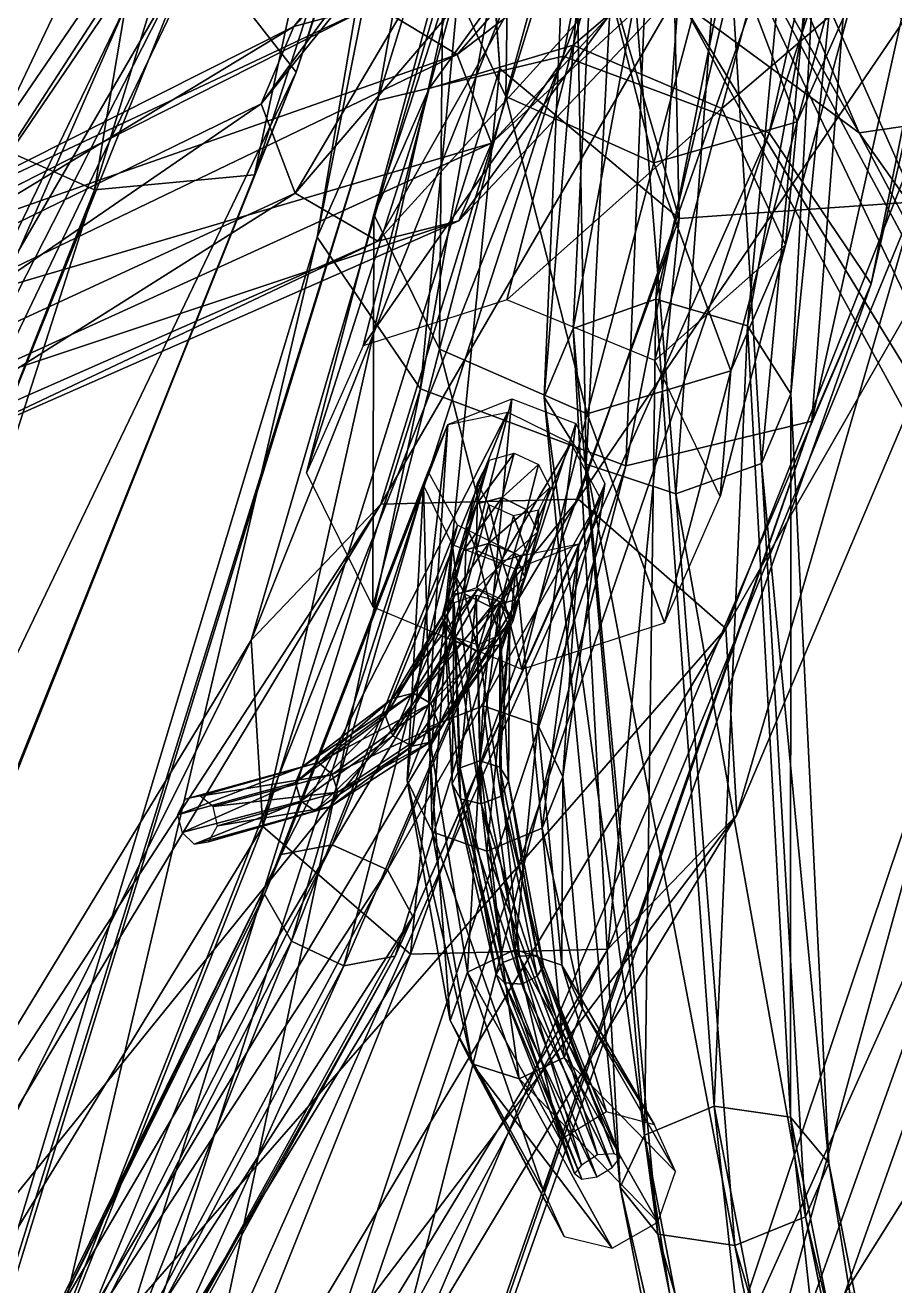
# Model space of a CAD drawing. Extents: x -19.7 to 19.7, y -24.1 to 24.1.
# Drawn here: x -9.044 to -7.558, y -7.606 to -5.452 of the extents above; entities that cross this region are included whole.
import ezdxf

# ---------------------------------------------------------------- set-up
doc = ezdxf.new("R2010")
doc.units = 0

msp = doc.modelspace()

# ---------------------------------------------------------------- linework, layer by layer
at = {"layer": 'aqua100', "color": 3}
for points in [[(-8.59332, -2.39587, 25.79071), (-9.40679, -5.37487, 28.43005), (-9.23553, -5.59521, 28.24176)], [(-8.59332, -2.39587, 25.79071), (-9.23553, -5.59521, 28.24176), (-8.41296, -2.70233, 25.60253)], [(-7.56292, -2.46411, 26.04461), (-8.58117, -5.53216, 28.7788), (-8.75311, -5.31072, 28.96697)], [(-7.68615, -2.75115, 25.78424), (-8.58117, -5.53216, 28.7788), (-7.56292, -2.46411, 26.04461)], [(-8.44561, -2.63635, -30.05358), (-7.01849, -5.60791, -27.56054), (-8.3706, -2.96405, -30.26599)], [(-8.44561, -2.63635, -30.05358), (-7.05987, -5.37591, -27.32769), (-7.01849, -5.60791, -27.56054)], [(-8.41296, -2.70233, 25.60253), (-9.23553, -5.59521, 28.24176), (-8.9259, -5.73321, 28.26708)], [(-8.41296, -2.70233, 25.60253), (-8.9259, -5.73321, 28.26708), (-8.03833, -2.85009, 25.60223)], [(-7.68615, -2.75115, 25.78424), (-8.65216, -5.70733, 28.4898), (-8.58117, -5.53216, 28.7788)], [(-8.03833, -2.85009, 25.60223), (-8.65216, -5.70733, 28.4898), (-7.68615, -2.75115, 25.78424)], [(-7.57299, -2.76141, 28.82977), (-8.12481, -5.50439, 31.9212), (-8.44207, -5.58013, 31.74017)], [(-7.57299, -2.76141, 28.82977), (-8.44207, -5.58013, 31.74017), (-7.95208, -2.85369, 28.64013)], [(-7.17059, -2.9234, 28.80834), (-8.12481, -5.50439, 31.9212), (-7.57299, -2.76141, 28.82977)], [(-8.03833, -2.85009, 25.60223), (-8.9259, -5.73321, 28.26708), (-8.65216, -5.70733, 28.4898)], [(-7.95208, -2.85369, 28.64013), (-8.44207, -5.58013, 31.74017), (-8.5451, -5.81408, 31.46569)], [(-7.95208, -2.85369, 28.64013), (-8.5451, -5.81408, 31.46569), (-8.0913, -3.14868, 28.35266)], [(-7.17059, -2.9234, 28.80834), (-7.77264, -5.63574, 31.91186), (-8.12481, -5.50439, 31.9212)], [(-6.98504, -3.24572, 28.59149), (-7.77264, -5.63574, 31.91186), (-7.17059, -2.9234, 28.80834)], [(-8.3706, -2.96405, -30.26599), (-6.76708, -5.6986, -27.76196), (-8.04138, -3.12359, -30.43194)], [(-8.3706, -2.96405, -30.26599), (-7.01849, -5.60791, -27.56054), (-6.76708, -5.6986, -27.76196)], [(-8.04138, -3.12359, -30.43194), (-6.44934, -5.59283, -27.81237), (-7.65081, -3.01873, -30.45239)], [(-7.65081, -3.01873, -30.45239), (-6.44934, -5.59283, -27.81237), (-6.25341, -5.35357, -27.68316)], [(-8.04138, -3.12359, -30.43194), (-6.76708, -5.6986, -27.76196), (-6.44934, -5.59283, -27.81237)], [(-8.0913, -3.14868, 28.35266), (-8.5451, -5.81408, 31.46569), (-8.36846, -6.07312, 31.26708)], [(-8.0913, -3.14868, 28.35266), (-8.36846, -6.07312, 31.26708), (-7.90625, -3.4729, 28.13873)], [(-6.98504, -3.24572, 28.59149), (-7.59851, -5.89337, 31.71276), (-7.77264, -5.63574, 31.91186)], [(-7.12341, -3.54144, 28.30859), (-7.59851, -5.89337, 31.71276), (-6.98504, -3.24572, 28.59149)], [(-7.90625, -3.4729, 28.13873), (-8.36846, -6.07312, 31.26708), (-8.01794, -6.20465, 31.26062)], [(-8.09063, -3.47613, -23.72027), (-6.86004, -5.63311, -20.4602), (-8.0307, -3.85174, -23.85327)], [(-8.09063, -3.47613, -23.72027), (-6.89141, -5.34155, -20.3001), (-6.86004, -5.63311, -20.4602)], [(-7.90625, -3.4729, 28.13873), (-8.01794, -6.20465, 31.26062), (-7.50701, -3.63861, 28.12103)], [(-7.50701, -3.63861, 28.12103), (-7.70019, -6.12847, 31.4411), (-7.12341, -3.54144, 28.30859)], [(-7.12341, -3.54144, 28.30859), (-7.70019, -6.12847, 31.4411), (-7.59851, -5.89337, 31.71276)], [(-7.50701, -3.63861, 28.12103), (-8.01794, -6.20465, 31.26062), (-7.70019, -6.12847, 31.4411)], [(-8.90362, -3.70086, -20.59429), (-9.80059, -5.29571, -16.9392), (-9.99841, -5.52899, -17.0852)], [(-8.90362, -3.70086, -20.59429), (-9.99841, -5.52899, -17.0852), (-9.14508, -4.0017, -20.71441)], [(-8.0307, -3.85174, -23.85327), (-6.60852, -5.78741, -20.625), (-7.71026, -4.06127, -23.9851)], [(-8.0307, -3.85174, -23.85327), (-6.86004, -5.63311, -20.4602), (-6.60852, -5.78741, -20.625)], [(-8.18713, -3.90325, -20.58593), (-9.20898, -5.49212, -16.87774), (-9.4721, -5.2807, -16.8551)], [(-8.12982, -4.28662, -20.70025), (-9.20898, -5.49212, -16.87774), (-8.18713, -3.90325, -20.58593)], [(-8.60827, -3.90734, -21.50372), (-7.92144, -5.41333, -17.81091), (-7.61877, -5.63586, -17.96002)], [(-8.60827, -3.90734, -21.50372), (-7.61877, -5.63586, -17.96002), (-8.24835, -4.16534, -21.66235)], [(-7.71026, -4.06127, -23.9851), (-6.2882, -5.71258, -20.69525), (-7.31768, -3.98236, -24.03332)], [(-8.34222, -4.04626, -18.35845), (-8.23284, -5.52569, -14.53997), (-8.30401, -4.49951, -18.47814)], [(-8.34222, -4.04626, -18.35845), (-8.26043, -5.13702, -14.43463), (-8.23284, -5.52569, -14.53997)], [(-7.71026, -4.06127, -23.9851), (-6.60852, -5.78741, -20.625), (-6.2882, -5.71258, -20.69525)], [(-8.24835, -4.16534, -21.66235), (-7.22241, -5.57824, -18.00878), (-7.78833, -4.09899, -21.703)], [(-7.78833, -4.09899, -21.703), (-7.22241, -5.57824, -18.00878), (-6.96539, -5.27813, -17.93218)], [(-8.24835, -4.16534, -21.66235), (-7.61877, -5.63586, -17.96002), (-7.22241, -5.57824, -18.00878)], [(-8.12982, -4.28662, -20.70025), (-9.16168, -5.80328, -16.99688), (-9.20898, -5.49212, -16.87774)], [(-8.37335, -4.58734, -20.81848), (-9.16168, -5.80328, -16.99688), (-8.12982, -4.28662, -20.70025)], [(-7.52081, -4.31085, -15.07934), (-6.69854, -6.1051, -11.50091), (-7.83807, -4.6538, -15.12713)], [(-9.08984, -4.38305, -20.82733), (-9.68927, -6.05383, -17.22607), (-8.77178, -4.6267, -20.87249)], [(-8.30401, -4.49951, -18.47814), (-8.23284, -5.52569, -14.53997), (-7.92657, -5.78173, -14.61474)], [(-8.30401, -4.49951, -18.47814), (-7.92657, -5.78173, -14.61474), (-7.94775, -4.79394, -18.55377)], [(-8.37335, -4.58734, -20.81848), (-9.36315, -6.03668, -17.1394), (-9.16168, -5.80328, -16.99688)], [(-8.77178, -4.6267, -20.87249), (-9.36315, -6.03668, -17.1394), (-8.37335, -4.58734, -20.81848)], [(-8.77178, -4.6267, -20.87249), (-9.68927, -6.05383, -17.22607), (-9.36315, -6.03668, -17.1394)], [(-7.83807, -4.6538, -15.12713), (-6.69854, -6.1051, -11.50091), (-6.69641, -6.48077, -11.64849)], [(-7.83807, -4.6538, -15.12713), (-6.69641, -6.48077, -11.64849), (-7.83215, -5.09185, -15.29577)], [(-7.30242, -4.68774, -17.63024), (-6.55438, -6.9989, -14.28631), (-7.69757, -4.74401, -17.5769)], [(-9.00677, -4.69848, -23.19317), (-10.38067, -6.90783, -19.96331), (-9.33807, -4.72796, -23.25689)], [(-9.00677, -4.69848, -23.19317), (-10.05877, -6.90222, -19.86187), (-10.38067, -6.90783, -19.96331)], [(-8.73522, -4.88708, -23.25726), (-10.05877, -6.90222, -19.86187), (-9.00677, -4.69848, -23.19317)], [(-7.86578, -4.71618, 31.60449), (-8.44744, -5.41711, 33.19775), (-8.58532, -5.45416, 33.11877)], [(-7.86578, -4.71618, 31.60449), (-8.58532, -5.45416, 33.11877), (-8.02911, -4.75817, 31.51763)], [(-8.02911, -4.75817, 31.51763), (-8.58532, -5.45416, 33.11877), (-8.6408, -5.5863, 33.04498)], [(-8.02911, -4.75817, 31.51763), (-8.6408, -5.5863, 33.04498), (-8.09539, -4.91186, 31.43463)], [(-7.87933, -4.75433, 31.67608), (-8.10778, -5.9699, 33.10003), (-8.05059, -4.81304, 31.6148)], [(-7.87933, -4.75433, 31.67608), (-7.96649, -5.91986, 33.15594), (-8.10778, -5.9699, 33.10003)], [(-7.70355, -4.81231, 31.65063), (-7.96649, -5.91986, 33.15594), (-7.87933, -4.75433, 31.67608)], [(-7.69757, -4.74401, -17.5769), (-6.78009, -7.24133, -14.36584), (-7.95513, -5.04455, -17.6524)], [(-7.69757, -4.74401, -17.5769), (-6.55438, -6.9989, -14.28631), (-6.78009, -7.24133, -14.36584)], [(-7.94775, -4.79394, -18.55377), (-7.52325, -5.75329, -14.61511), (-7.48022, -4.76098, -18.53747)], [(-7.94775, -4.79394, -18.55377), (-7.92657, -5.78173, -14.61474), (-7.52325, -5.75329, -14.61511)], [(-7.70355, -4.81231, 31.65063), (-8.30621, -5.50189, 33.23834), (-8.44744, -5.41711, 33.19775)], [(-7.59118, -4.81372, -14.36157), (-8.43634, -6.27032, -10.5393), (-7.99578, -4.84246, -14.36016)], [(-7.59118, -4.81372, -14.36157), (-8.09906, -6.26147, -10.49658), (-8.43634, -6.27032, -10.5393)], [(-7.63458, -4.9884, 31.622), (-8.30621, -5.50189, 33.23834), (-7.70355, -4.81231, 31.65063)], [(-8.05059, -4.81304, 31.6148), (-8.15716, -6.08728, 33.00073), (-8.109, -4.95178, 31.50646)], [(-8.05059, -4.81304, 31.6148), (-8.10778, -5.9699, 33.10003), (-8.15716, -6.08728, 33.00073)], [(-7.2879, -5.06921, -14.43664), (-8.09906, -6.26147, -10.49658), (-7.59118, -4.81372, -14.36157)], [(-7.70355, -4.81231, 31.65063), (-7.80981, -5.96533, 33.13629), (-7.96649, -5.91986, 33.15594)], [(-7.62213, -4.95117, 31.55517), (-7.80981, -5.96533, 33.13629), (-7.70355, -4.81231, 31.65063)], [(-7.99578, -4.84246, -14.36016), (-8.43634, -6.27032, -10.5393), (-8.65808, -6.50244, -10.64916)], [(-7.99578, -4.84246, -14.36016), (-8.65808, -6.50244, -10.64916), (-8.26043, -5.13702, -14.43463)], [(-8.73522, -4.88708, -23.25726), (-9.78979, -7.10247, -19.91168), (-10.05877, -6.90222, -19.86187)], [(-8.67602, -5.18261, -23.40472), (-9.78979, -7.10247, -19.91168), (-8.73522, -4.88708, -23.25726)], [(-8.09539, -4.91186, 31.43463), (-8.6408, -5.5863, 33.04498), (-8.58264, -5.73876, 33.01947)], [(-8.09539, -4.91186, 31.43463), (-8.58264, -5.73876, 33.01947), (-8.0274, -5.09014, 31.41107)], [(-8.21313, -4.92004, 31.46289), (-8.3302, -5.34283, 32.19195), (-8.22283, -5.57379, 32.09301)], [(-8.21313, -4.92004, 31.46289), (-8.22283, -5.57379, 32.09301), (-8.10675, -5.15008, 31.36614)], [(-8.109, -4.95178, 31.50646), (-8.15716, -6.08728, 33.00073), (-8.08569, -6.20178, 32.91644)], [(-8.109, -4.95178, 31.50646), (-8.08569, -6.20178, 32.91644), (-8.0274, -5.09014, 31.41107)], [(-7.62213, -4.95117, 31.55517), (-7.73553, -6.08135, 33.05194), (-7.80981, -5.96533, 33.13629)], [(-7.68218, -5.09161, 31.44854), (-7.73553, -6.08135, 33.05194), (-7.62213, -4.95117, 31.55517)], [(-7.63458, -4.9884, 31.622), (-8.24731, -5.65313, 33.21203), (-8.30621, -5.50189, 33.23834)], [(-7.6997, -5.14752, 31.54541), (-8.24731, -5.65313, 33.21203), (-7.63458, -4.9884, 31.622)], [(-7.73773, -5.02777, -15.31134), (-7.30883, -5.48376, -14.37982), (-7.46282, -5.27789, -15.40545)], [(-7.73773, -5.02777, -15.31134), (-7.58502, -5.2326, -14.28613), (-7.30883, -5.48376, -14.37982)], [(-7.99139, -5.05859, 32.4309), (-8.35388, -5.55999, 33.07098), (-8.23651, -5.13061, 32.33038)], [(-7.99139, -5.05859, 32.4309), (-8.10791, -5.48577, 33.16571), (-8.35388, -5.55999, 33.07098)], [(-7.74053, -5.17138, 32.42602), (-8.10791, -5.48577, 33.16571), (-7.99139, -5.05859, 32.4309)], [(-7.95513, -5.04455, -17.6524), (-6.78009, -7.24133, -14.36584), (-6.77337, -7.52124, -14.55041)], [(-7.95513, -5.04455, -17.6524), (-6.77337, -7.52124, -14.55041), (-7.92144, -5.41333, -17.81091)], [(-7.2879, -5.06921, -14.43664), (-7.84661, -6.48242, -10.54937), (-8.09906, -6.26147, -10.49658)], [(-7.25891, -5.45855, -14.54168), (-7.84661, -6.48242, -10.54937), (-7.2879, -5.06921, -14.43664)], [(-8.0274, -5.09014, 31.41107), (-8.58264, -5.73876, 33.01947), (-8.4414, -5.82098, 33.05938)], [(-8.0274, -5.09014, 31.41107), (-8.4414, -5.82098, 33.05938), (-7.86437, -5.18634, 31.45355)], [(-8.0274, -5.09014, 31.41107), (-8.08569, -6.20178, 32.91644), (-7.93218, -6.25274, 32.8991)], [(-8.0274, -5.09014, 31.41107), (-7.93218, -6.25274, 32.8991), (-7.8504, -5.15039, 31.38543)], [(-7.8504, -5.15039, 31.38543), (-7.78576, -6.20037, 32.95397), (-7.68218, -5.09161, 31.44854)], [(-7.83215, -5.09185, -15.29577), (-6.69641, -6.48077, -11.64849), (-6.42205, -6.7171, -11.82482)], [(-7.83215, -5.09185, -15.29577), (-6.42205, -6.7171, -11.82482), (-7.50256, -5.36651, -15.49041)], [(-7.68218, -5.09161, 31.44854), (-7.78576, -6.20037, 32.95397), (-7.73553, -6.08135, 33.05194)], [(-8.26043, -5.13702, -14.43463), (-8.65808, -6.50244, -10.64916), (-8.63806, -6.82073, -10.75811)], [(-8.26043, -5.13702, -14.43463), (-8.63806, -6.82073, -10.75811), (-8.23284, -5.52569, -14.53997)], [(-8.23651, -5.13061, 32.33038), (-8.4483, -5.77539, 32.93341), (-8.3302, -5.34283, 32.19195)], [(-8.23651, -5.13061, 32.33038), (-8.35388, -5.55999, 33.07098), (-8.4483, -5.77539, 32.93341)], [(-7.86437, -5.18634, 31.45355), (-8.30316, -5.78588, 33.13909), (-7.6997, -5.14752, 31.54541)], [(-7.6997, -5.14752, 31.54541), (-8.30316, -5.78588, 33.13909), (-8.24731, -5.65313, 33.21203)], [(-8.10675, -5.15008, 31.36614), (-8.22283, -5.57379, 32.09301), (-7.97009, -5.68688, 32.09619)], [(-8.10675, -5.15008, 31.36614), (-7.97009, -5.68688, 32.09619), (-7.85803, -5.26611, 31.36755)], [(-7.8504, -5.15039, 31.38543), (-7.93218, -6.25274, 32.8991), (-7.78576, -6.20037, 32.95397)], [(-8.75311, -5.31072, 28.96697), (-10.48767, -8.71417, 30.64947), (-9.06475, -5.17791, 28.94714)], [(-8.67602, -5.18261, -23.40472), (-9.73321, -7.38745, -20.08276), (-9.78979, -7.10247, -19.91168)], [(-8.87005, -5.41363, -23.55249), (-9.73321, -7.38745, -20.08276), (-8.67602, -5.18261, -23.40472)], [(-7.86437, -5.18634, 31.45355), (-8.4414, -5.82098, 33.05938), (-8.30316, -5.78588, 33.13909)], [(-7.74053, -5.17138, 32.42602), (-7.85375, -5.59381, 33.1643), (-8.10791, -5.48577, 33.16571)], [(-7.62988, -5.40222, 32.33178), (-7.85375, -5.59381, 33.1643), (-7.74053, -5.17138, 32.42602)], [(-7.85803, -5.26611, 31.36755), (-7.72521, -5.61669, 32.19464), (-7.61047, -5.19604, 31.46301)], [(-7.61047, -5.19604, 31.46301), (-7.72521, -5.61669, 32.19464), (-7.62988, -5.40222, 32.33178)], [(-7.58502, -5.2326, -14.28613), (-7.44311, -5.44586, -13.27258), (-7.16973, -5.69793, -13.36511)], [(-7.58502, -5.2326, -14.28613), (-7.16973, -5.69793, -13.36511), (-7.30883, -5.48376, -14.37982)], [(-7.85803, -5.26611, 31.36755), (-7.97009, -5.68688, 32.09619), (-7.72521, -5.61669, 32.19464)], [(-8.75311, -5.31072, 28.96697), (-10.18457, -8.87158, 30.69543), (-10.48767, -8.71417, 30.64947)], [(-8.58117, -5.53216, 28.7788), (-10.18457, -8.87158, 30.69543), (-8.75311, -5.31072, 28.96697)], [(-8.3302, -5.34283, 32.19195), (-8.4483, -5.77539, 32.93341), (-8.3363, -6.00543, 32.83612)], [(-8.3302, -5.34283, 32.19195), (-8.3363, -6.00543, 32.83612), (-8.22283, -5.57379, 32.09301)], [(-7.62988, -5.40222, 32.33178), (-7.74481, -5.82672, 33.0675), (-7.85375, -5.59381, 33.1643)], [(-7.72521, -5.61669, 32.19464), (-7.74481, -5.82672, 33.0675), (-7.62988, -5.40222, 32.33178)], [(-8.87005, -5.41363, -23.55249), (-9.92102, -7.59161, -20.27624), (-9.73321, -7.38745, -20.08276)], [(-9.20068, -5.44714, -23.61541), (-9.92102, -7.59161, -20.27624), (-8.87005, -5.41363, -23.55249)], [(-8.44744, -5.41711, 33.19775), (-9.42675, -5.87774, 34.60089), (-8.58532, -5.45416, 33.11877)], [(-8.44744, -5.41711, 33.19775), (-9.31878, -5.85711, 34.68359), (-9.42675, -5.87774, 34.60089)], [(-8.30621, -5.50189, 33.23834), (-9.31878, -5.85711, 34.68359), (-8.44744, -5.41711, 33.19775)], [(-7.92144, -5.41333, -17.81091), (-6.53649, -7.67852, -14.73541), (-7.61877, -5.63586, -17.96002)], [(-7.92144, -5.41333, -17.81091), (-6.77337, -7.52124, -14.55041), (-6.53649, -7.67852, -14.73541)], [(-8.58532, -5.45416, 33.11877), (-9.47875, -5.99505, 34.54711), (-8.6408, -5.5863, 33.04498)], [(-8.58532, -5.45416, 33.11877), (-9.42675, -5.87774, 34.60089), (-9.47875, -5.99505, 34.54711)], [(-7.25891, -5.45855, -14.54168), (-7.82812, -6.80096, -10.65948), (-7.84661, -6.48242, -10.54937)], [(-7.52325, -5.75329, -14.61511), (-7.82812, -6.80096, -10.65948), (-7.25891, -5.45855, -14.54168)], [(-8.10791, -5.48577, 33.16571), (-8.22113, -5.92102, 33.90893), (-8.46673, -5.99957, 33.81915)], [(-8.10791, -5.48577, 33.16571), (-8.46673, -5.99957, 33.81915), (-8.35388, -5.55999, 33.07098)], [(-7.85375, -5.59381, 33.1643), (-8.22113, -5.92102, 33.90893), (-8.10791, -5.48577, 33.16571)], [(-8.12481, -5.50439, 31.9212), (-9.45208, -8.86187, 34.16418), (-8.44207, -5.58013, 31.74017)], [(-8.12481, -5.50439, 31.9212), (-9.20745, -8.85229, 34.37329), (-9.45208, -8.86187, 34.16418)], [(-8.30621, -5.50189, 33.23834), (-9.21423, -5.93859, 34.74597), (-9.31878, -5.85711, 34.68359)], [(-8.24731, -5.65313, 33.21203), (-9.21423, -5.93859, 34.74597), (-8.30621, -5.50189, 33.23834)], [(-7.77264, -5.63574, 31.91186), (-9.20745, -8.85229, 34.37329), (-8.12481, -5.50439, 31.9212)], [(-8.58117, -5.53216, 28.7788), (-9.99084, -9.04907, 30.48852), (-10.18457, -8.87158, 30.69543)], [(-8.65216, -5.70733, 28.4898), (-9.99084, -9.04907, 30.48852), (-8.58117, -5.53216, 28.7788)], [(-8.23284, -5.52569, -14.53997), (-8.63806, -6.82073, -10.75811), (-8.38555, -7.03912, -10.80975)], [(-8.23284, -5.52569, -14.53997), (-8.38555, -7.03912, -10.80975), (-7.92657, -5.78173, -14.61474)], [(-8.35388, -5.55999, 33.07098), (-8.56317, -6.21679, 33.68524), (-8.4483, -5.77539, 32.93341)], [(-8.35388, -5.55999, 33.07098), (-8.46673, -5.99957, 33.81915), (-8.56317, -6.21679, 33.68524)], [(-8.22283, -5.57379, 32.09301), (-8.3363, -6.00543, 32.83612), (-8.08404, -6.11572, 32.8366)], [(-8.22283, -5.57379, 32.09301), (-8.08404, -6.11572, 32.8366), (-7.97009, -5.68688, 32.09619)], [(-7.61877, -5.63586, -17.96002), (-6.21002, -7.61932, -14.80822), (-7.22241, -5.57824, -18.00878)], [(-9.23553, -5.59521, 28.24176), (-10.25976, -9.10064, 29.87872), (-8.9259, -5.73321, 28.26708)], [(-8.44207, -5.58013, 31.74017), (-9.50677, -8.99798, 33.88189), (-8.5451, -5.81408, 31.46569)], [(-8.44207, -5.58013, 31.74017), (-9.45208, -8.86187, 34.16418), (-9.50677, -8.99798, 33.88189)], [(-8.6408, -5.5863, 33.04498), (-9.47875, -5.99505, 34.54711), (-9.44085, -6.13464, 34.55377)], [(-8.6408, -5.5863, 33.04498), (-9.44085, -6.13464, 34.55377), (-8.58264, -5.73876, 33.01947)], [(-7.85375, -5.59381, 33.1643), (-7.96801, -6.0249, 33.90582), (-8.22113, -5.92102, 33.90893)], [(-7.74481, -5.82672, 33.0675), (-7.96801, -6.0249, 33.90582), (-7.85375, -5.59381, 33.1643)], [(-7.97009, -5.68688, 32.09619), (-7.8385, -6.04205, 32.93237), (-7.72521, -5.61669, 32.19464)], [(-7.72521, -5.61669, 32.19464), (-7.8385, -6.04205, 32.93237), (-7.74481, -5.82672, 33.0675)], [(-7.77264, -5.63574, 31.91186), (-8.91485, -8.97192, 34.38732), (-9.20745, -8.85229, 34.37329)], [(-7.59851, -5.89337, 31.71276), (-8.91485, -8.97192, 34.38732), (-7.77264, -5.63574, 31.91186)], [(-7.61877, -5.63586, -17.96002), (-6.53649, -7.67852, -14.73541), (-6.21002, -7.61932, -14.80822)], [(-8.24731, -5.65313, 33.21203), (-9.17919, -6.07745, 34.75445), (-9.21423, -5.93859, 34.74597)], [(-8.30316, -5.78588, 33.13909), (-9.17919, -6.07745, 34.75445), (-8.24731, -5.65313, 33.21203)], [(-8.9259, -5.73321, 28.26708), (-10.02117, -9.1444, 30.15069), (-8.65216, -5.70733, 28.4898)], [(-8.65216, -5.70733, 28.4898), (-10.02117, -9.1444, 30.15069), (-9.99084, -9.04907, 30.48852)], [(-7.97009, -5.68688, 32.09619), (-8.08404, -6.11572, 32.8366), (-7.8385, -6.04205, 32.93237)], [(-8.9259, -5.73321, 28.26708), (-10.25976, -9.10064, 29.87872), (-10.02117, -9.1444, 30.15069)], [(-8.58264, -5.73876, 33.01947), (-9.44085, -6.13464, 34.55377), (-9.33935, -6.21594, 34.61779)], [(-8.58264, -5.73876, 33.01947), (-9.33935, -6.21594, 34.61779), (-8.4414, -5.82098, 33.05938)], [(-7.52325, -5.75329, -14.61511), (-8.04833, -7.03063, -10.7666), (-7.82812, -6.80096, -10.65948)], [(-7.92657, -5.78173, -14.61474), (-8.04833, -7.03063, -10.7666), (-7.52325, -5.75329, -14.61511)], [(-8.30316, -5.78588, 33.13909), (-9.22918, -6.19305, 34.70166), (-9.17919, -6.07745, 34.75445)], [(-8.4414, -5.82098, 33.05938), (-9.22918, -6.19305, 34.70166), (-8.30316, -5.78588, 33.13909)], [(-8.4483, -5.77539, 32.93341), (-8.56317, -6.21679, 33.68524), (-8.45019, -6.44555, 33.5863)], [(-8.4483, -5.77539, 32.93341), (-8.45019, -6.44555, 33.5863), (-8.3363, -6.00543, 32.83612)], [(-7.92657, -5.78173, -14.61474), (-8.38555, -7.03912, -10.80975), (-8.04833, -7.03063, -10.7666)], [(-8.5451, -5.81408, 31.46569), (-9.50677, -8.99798, 33.88189), (-9.34045, -9.17974, 33.69415)], [(-8.5451, -5.81408, 31.46569), (-9.34045, -9.17974, 33.69415), (-8.36846, -6.07312, 31.26708)], [(-8.4414, -5.82098, 33.05938), (-9.33935, -6.21594, 34.61779), (-9.22918, -6.19305, 34.70166)], [(-7.74481, -5.82672, 33.0675), (-7.85632, -6.25708, 33.80725), (-7.96801, -6.0249, 33.90582)], [(-7.8385, -6.04205, 32.93237), (-7.85632, -6.25708, 33.80725), (-7.74481, -5.82672, 33.0675)], [(-7.59851, -5.89337, 31.71276), (-8.7489, -9.15618, 34.20043), (-8.91485, -8.97192, 34.38732)], [(-7.70019, -6.12847, 31.4411), (-8.7489, -9.15618, 34.20043), (-7.59851, -5.89337, 31.71276)], [(-7.96649, -5.91986, 33.15594), (-7.98559, -7.34802, 34.47351), (-8.10778, -5.9699, 33.10003)], [(-7.96649, -5.91986, 33.15594), (-7.86682, -7.29858, 34.51696), (-7.98559, -7.34802, 34.47351)], [(-7.80981, -5.96533, 33.13629), (-7.86682, -7.29858, 34.51696), (-7.96649, -5.91986, 33.15594)], [(-7.80981, -5.96533, 33.13629), (-7.73626, -7.31726, 34.48089), (-7.86682, -7.29858, 34.51696)], [(-7.73553, -6.08135, 33.05194), (-7.73626, -7.31726, 34.48089), (-7.80981, -5.96533, 33.13629)], [(-8.10778, -5.9699, 33.10003), (-8.0277, -7.43713, 34.38012), (-8.15716, -6.08728, 33.00073)], [(-8.10778, -5.9699, 33.10003), (-7.98559, -7.34802, 34.47351), (-8.0277, -7.43713, 34.38012)], [(-8.3363, -6.00543, 32.83612), (-8.45019, -6.44555, 33.5863), (-8.19555, -6.55218, 33.58551)], [(-8.3363, -6.00543, 32.83612), (-8.19555, -6.55218, 33.58551), (-8.08404, -6.11572, 32.8366)], [(-8.08404, -6.11572, 32.8366), (-7.95172, -6.47296, 33.67639), (-7.8385, -6.04205, 32.93237)], [(-7.8385, -6.04205, 32.93237), (-7.95172, -6.47296, 33.67639), (-7.85632, -6.25708, 33.80725)], [(-8.36846, -6.07312, 31.26708), (-9.34045, -9.17974, 33.69415), (-9.05126, -9.30108, 33.70849)], [(-8.36846, -6.07312, 31.26708), (-9.05126, -9.30108, 33.70849), (-8.01794, -6.20465, 31.26062)], [(-8.21282, -6.09008, 33.79675), (-8.35595, -6.65155, 34.84265), (-8.32171, -6.13403, 33.77722)], [(-8.21282, -6.09008, 33.79675), (-8.26171, -6.61492, 34.86041), (-8.35595, -6.65155, 34.84265)], [(-8.10296, -6.13208, 33.78924), (-8.26171, -6.61492, 34.86041), (-8.21282, -6.09008, 33.79675)], [(-8.15716, -6.08728, 33.00073), (-8.0277, -7.43713, 34.38012), (-7.96295, -7.51763, 34.2915)], [(-8.15716, -6.08728, 33.00073), (-7.96295, -7.51763, 34.2915), (-8.08569, -6.20178, 32.91644)], [(-7.78576, -6.20037, 32.95397), (-7.67077, -7.39605, 34.38903), (-7.73553, -6.08135, 33.05194)], [(-7.73553, -6.08135, 33.05194), (-7.67077, -7.39605, 34.38903), (-7.73626, -7.31726, 34.48089)], [(-8.21936, -6.11303, 33.83923), (-8.51953, -6.85235, 34.71722), (-8.60656, -6.86883, 34.66442)], [(-8.21936, -6.11303, 33.83923), (-8.60656, -6.86883, 34.66442), (-8.32171, -6.13403, 33.77722)], [(-8.11175, -6.16564, 33.84582), (-8.51953, -6.85235, 34.71722), (-8.21936, -6.11303, 33.83923)], [(-8.08404, -6.11572, 32.8366), (-8.19555, -6.55218, 33.58551), (-7.95172, -6.47296, 33.67639)], [(-7.70019, -6.12847, 31.4411), (-8.80621, -9.28991, 33.91864), (-8.7489, -9.15618, 34.20043)], [(-8.01794, -6.20465, 31.26062), (-8.80621, -9.28991, 33.91864), (-7.70019, -6.12847, 31.4411)], [(-8.32171, -6.13403, 33.77722), (-8.60656, -6.86883, 34.66442), (-8.63494, -6.93664, 34.59863)], [(-8.32171, -6.13403, 33.77722), (-8.63494, -6.93664, 34.59863), (-8.35559, -6.21441, 33.70013)], [(-8.32171, -6.13403, 33.77722), (-8.35595, -6.65155, 34.84265), (-8.39135, -6.74218, 34.8081)], [(-8.32171, -6.13403, 33.77722), (-8.39135, -6.74218, 34.8081), (-8.36346, -6.23748, 33.73809)], [(-8.10296, -6.13208, 33.78924), (-8.1679, -6.64721, 34.85205), (-8.26171, -6.61492, 34.86041)], [(-8.05389, -6.23553, 33.75378), (-8.1679, -6.64721, 34.85205), (-8.10296, -6.13208, 33.78924)], [(-7.12255, -6.14617, -8.21374), (-7.88061, -7.83148, -4.50292), (-7.40771, -6.42266, -8.2973)], [(-7.12255, -6.14617, -8.21374), (-7.64349, -7.61853, -4.38861), (-7.88061, -7.83148, -4.50292)], [(-6.71887, -6.14459, -8.21612), (-7.64349, -7.61853, -4.38861), (-7.12255, -6.14617, -8.21374)], [(-6.71887, -6.14459, -8.21612), (-7.30749, -7.6322, -4.34497), (-7.64349, -7.61853, -4.38861)], [(-8.11175, -6.16564, 33.84582), (-8.42504, -6.89501, 34.7221), (-8.51953, -6.85235, 34.71722)], [(-8.06164, -6.26013, 33.79589), (-8.42504, -6.89501, 34.7221), (-8.11175, -6.16564, 33.84582)], [(-8.25109, -6.19476, 33.76037), (-8.28985, -6.30773, 33.86663), (-8.27099, -6.23358, 33.73791)], [(-8.25109, -6.19476, 33.76037), (-8.27227, -6.26965, 33.88879), (-8.28985, -6.30773, 33.86663)], [(-8.20849, -6.1828, 33.77575), (-8.2293, -6.25872, 33.90405), (-8.27227, -6.26965, 33.88879)], [(-8.20849, -6.1828, 33.77575), (-8.27227, -6.26965, 33.88879), (-8.25109, -6.19476, 33.76037)], [(-8.16711, -6.20251, 33.77313), (-8.2293, -6.25872, 33.90405), (-8.20849, -6.1828, 33.77575)], [(-8.16711, -6.20251, 33.77313), (-8.18713, -6.2799, 33.9046), (-8.2293, -6.25872, 33.90405)], [(-8.14764, -6.24188, 33.75842), (-8.18713, -6.2799, 33.9046), (-8.16711, -6.20251, 33.77313)], [(-8.08569, -6.20178, 32.91644), (-7.96295, -7.51763, 34.2915), (-7.8316, -7.53656, 34.25512)], [(-8.08569, -6.20178, 32.91644), (-7.8316, -7.53656, 34.25512), (-7.93218, -6.25274, 32.8991)], [(-7.93218, -6.25274, 32.8991), (-7.71051, -7.48785, 34.29705), (-7.78576, -6.20037, 32.95397)], [(-7.78576, -6.20037, 32.95397), (-7.71051, -7.48785, 34.29705), (-7.67077, -7.39605, 34.38903)], [(-8.01794, -6.20465, 31.26062), (-9.05126, -9.30108, 33.70849), (-8.80621, -9.28991, 33.91864)], [(-8.35559, -6.21441, 33.70013), (-8.63494, -6.93664, 34.59863), (-8.58892, -7.0169, 34.55426)], [(-8.35559, -6.21441, 33.70013), (-8.58892, -7.0169, 34.55426), (-8.30541, -6.30621, 33.64868)], [(-8.36346, -6.23748, 33.73809), (-8.39135, -6.74218, 34.8081), (-8.34857, -6.83026, 34.77954)], [(-8.36346, -6.23748, 33.73809), (-8.34857, -6.83026, 34.77954), (-8.3139, -6.33978, 33.70458)], [(-8.27099, -6.23358, 33.73791), (-8.28985, -6.30773, 33.86663), (-8.27276, -6.34942, 33.84954)], [(-8.27099, -6.23358, 33.73791), (-8.27276, -6.34942, 33.84954), (-8.25183, -6.27136, 33.7199)], [(-8.14764, -6.24188, 33.75842), (-8.16809, -6.31738, 33.88641), (-8.18713, -6.2799, 33.9046)], [(-8.16705, -6.28057, 33.73687), (-8.16809, -6.31738, 33.88641), (-8.14764, -6.24188, 33.75842)], [(-8.05389, -6.23553, 33.75378), (-8.12554, -6.7359, 34.8225), (-8.1679, -6.64721, 34.85205)], [(-8.09802, -6.33831, 33.71612), (-8.12554, -6.7359, 34.8225), (-8.05389, -6.23553, 33.75378)], [(-8.09906, -6.26147, -10.49658), (-9.06976, -7.8825, -6.76232), (-9.40209, -7.87237, -6.84716)], [(-8.09906, -6.26147, -10.49658), (-9.40209, -7.87237, -6.84716), (-8.43634, -6.27032, -10.5393)], [(-7.84661, -6.48242, -10.54937), (-9.06976, -7.8825, -6.76232), (-8.09906, -6.26147, -10.49658)], [(-8.06164, -6.26013, 33.79589), (-8.38159, -6.97473, 34.67895), (-8.42504, -6.89501, 34.7221)], [(-8.09802, -6.33831, 33.71612), (-8.38159, -6.97473, 34.67895), (-8.06164, -6.26013, 33.79589)], [(-8.2293, -6.25872, 33.90405), (-8.29504, -6.34918, 34.01562), (-8.27227, -6.26965, 33.88879)], [(-8.2293, -6.25872, 33.90405), (-8.25231, -6.33728, 34.03198), (-8.29504, -6.34918, 34.01562)], [(-8.18713, -6.2799, 33.9046), (-8.25231, -6.33728, 34.03198), (-8.2293, -6.25872, 33.90405)], [(-7.93218, -6.25274, 32.8991), (-7.8316, -7.53656, 34.25512), (-7.71051, -7.48785, 34.29705)], [(-8.43634, -6.27032, -10.5393), (-9.61895, -8.08288, -7.00244), (-8.65808, -6.50244, -10.64916)], [(-8.43634, -6.27032, -10.5393), (-9.40209, -7.87237, -6.84716), (-9.61895, -8.08288, -7.00244)], [(-8.27227, -6.26965, 33.88879), (-8.29504, -6.34918, 34.01562), (-8.31207, -6.38525, 33.99334)], [(-8.27227, -6.26965, 33.88879), (-8.31207, -6.38525, 33.99334), (-8.28985, -6.30773, 33.86663)], [(-8.25183, -6.27136, 33.7199), (-8.27276, -6.34942, 33.84954), (-8.229, -6.36779, 33.84539)], [(-8.18713, -6.2799, 33.9046), (-8.20855, -6.35351, 34.02935), (-8.25231, -6.33728, 34.03198)], [(-8.25183, -6.27136, 33.7199), (-8.229, -6.36779, 33.84539), (-8.20947, -6.29016, 33.71868)], [(-8.20947, -6.29016, 33.71868), (-8.18627, -6.35467, 33.86322), (-8.16705, -6.28057, 33.73687)], [(-8.16809, -6.31738, 33.88641), (-8.20855, -6.35351, 34.02935), (-8.18713, -6.2799, 33.9046)], [(-8.16705, -6.28057, 33.73687), (-8.18627, -6.35467, 33.86322), (-8.16809, -6.31738, 33.88641)], [(-8.30541, -6.30621, 33.64868), (-8.58892, -7.0169, 34.55426), (-8.49938, -7.0592, 34.55761)], [(-8.30541, -6.30621, 33.64868), (-8.49938, -7.0592, 34.55761), (-8.19781, -6.3587, 33.65582)], [(-8.28985, -6.30773, 33.86663), (-8.31207, -6.38525, 33.99334), (-8.29333, -6.42358, 33.9768)], [(-8.28985, -6.30773, 33.86663), (-8.29333, -6.42358, 33.9768), (-8.27276, -6.34942, 33.84954)], [(-8.20947, -6.29016, 33.71868), (-8.229, -6.36779, 33.84539), (-8.18627, -6.35467, 33.86322)], [(-8.16809, -6.31738, 33.88641), (-8.1903, -6.39495, 34.01373), (-8.20855, -6.35351, 34.02935)], [(-8.18627, -6.35467, 33.86322), (-8.1903, -6.39495, 34.01373), (-8.16809, -6.31738, 33.88641)], [(-8.09802, -6.33831, 33.71612), (-8.41192, -7.04248, 34.61047), (-8.38159, -6.97473, 34.67895)], [(-8.19781, -6.3587, 33.65582), (-8.41192, -7.04248, 34.61047), (-8.09802, -6.33831, 33.71612)], [(-8.3139, -6.33978, 33.70458), (-8.34857, -6.83026, 34.77954), (-8.25512, -6.86328, 34.77038)], [(-8.29504, -6.34918, 34.01562), (-8.33221, -6.46405, 34.11975), (-8.31207, -6.38525, 33.99334)], [(-8.29504, -6.34918, 34.01562), (-8.31579, -6.42773, 34.14672), (-8.33221, -6.46405, 34.11975)], [(-8.25231, -6.33728, 34.03198), (-8.31579, -6.42773, 34.14672), (-8.29504, -6.34918, 34.01562)], [(-8.25231, -6.33728, 34.03198), (-8.27276, -6.41296, 34.15881), (-8.31579, -6.42773, 34.14672)], [(-8.3139, -6.33978, 33.70458), (-8.25512, -6.86328, 34.77038), (-8.20581, -6.38122, 33.69421)], [(-8.27276, -6.34942, 33.84954), (-8.29333, -6.42358, 33.9768), (-8.24926, -6.44567, 33.97564)], [(-8.20855, -6.35351, 34.02935), (-8.27276, -6.41296, 34.15881), (-8.25231, -6.33728, 34.03198)], [(-8.27276, -6.34942, 33.84954), (-8.24926, -6.44567, 33.97564), (-8.229, -6.36779, 33.84539)], [(-8.20855, -6.35351, 34.02935), (-8.22998, -6.43322, 34.1585), (-8.27276, -6.41296, 34.15881)], [(-8.1903, -6.39495, 34.01373), (-8.22998, -6.43322, 34.1585), (-8.20855, -6.35351, 34.02935)], [(-8.20581, -6.38122, 33.69421), (-8.16046, -6.82373, 34.78845), (-8.09802, -6.33831, 33.71612)], [(-8.09802, -6.33831, 33.71612), (-8.16046, -6.82373, 34.78845), (-8.12554, -6.7359, 34.8225)], [(-8.19781, -6.3587, 33.65582), (-8.49938, -7.0592, 34.55761), (-8.41192, -7.04248, 34.61047)], [(-8.229, -6.36779, 33.84539), (-8.24926, -6.44567, 33.97564), (-8.2066, -6.43365, 33.98992)], [(-8.229, -6.36779, 33.84539), (-8.2066, -6.43365, 33.98992), (-8.18627, -6.35467, 33.86322)], [(-8.18627, -6.35467, 33.86322), (-8.2066, -6.43365, 33.98992), (-8.1903, -6.39495, 34.01373)], [(-8.31207, -6.38525, 33.99334), (-8.33221, -6.46405, 34.11975), (-8.31311, -6.50152, 34.10174)], [(-8.31207, -6.38525, 33.99334), (-8.31311, -6.50152, 34.10174), (-8.29333, -6.42358, 33.9768)], [(-8.20581, -6.38122, 33.69421), (-8.25512, -6.86328, 34.77038), (-8.16046, -6.82373, 34.78845)], [(-8.1903, -6.39495, 34.01373), (-8.21063, -6.47058, 34.14086), (-8.22998, -6.43322, 34.1585)], [(-8.2066, -6.43365, 33.98992), (-8.21063, -6.47058, 34.14086), (-8.1903, -6.39495, 34.01373)], [(-8.27105, -6.41571, 34.15057), (-8.38067, -6.59326, 34.52117), (-8.41662, -6.60217, 34.50561)], [(-8.27105, -6.41571, 34.15057), (-8.41662, -6.60217, 34.50561), (-8.30847, -6.42297, 34.1311)], [(-8.23303, -6.43664, 34.15606), (-8.38067, -6.59326, 34.52117), (-8.27105, -6.41571, 34.15057)], [(-8.30847, -6.42297, 34.1311), (-8.41662, -6.60217, 34.50561), (-8.4284, -6.63214, 34.49066)], [(-8.30847, -6.42297, 34.1311), (-8.4284, -6.63214, 34.49066), (-8.32348, -6.45941, 34.11413)], [(-8.23303, -6.43664, 34.15606), (-8.35083, -6.61065, 34.52642), (-8.38067, -6.59326, 34.52117)], [(-8.21948, -6.47546, 34.14624), (-8.35083, -6.61065, 34.52642), (-8.23303, -6.43664, 34.15606)], [(-8.31091, -6.43811, 34.1549), (-8.31451, -6.74774, 34.46582), (-8.32763, -6.46917, 34.1289)], [(-8.31091, -6.43811, 34.1549), (-8.30072, -6.72039, 34.48541), (-8.31451, -6.74774, 34.46582)], [(-8.29333, -6.42358, 33.9768), (-8.31311, -6.50152, 34.10174), (-8.27062, -6.52044, 34.10253)], [(-8.27343, -6.42559, 34.16638), (-8.30072, -6.72039, 34.48541), (-8.31091, -6.43811, 34.1549)], [(-8.27343, -6.42559, 34.16638), (-8.26727, -6.7088, 34.49658), (-8.30072, -6.72039, 34.48541)], [(-8.29333, -6.42358, 33.9768), (-8.27062, -6.52044, 34.10253), (-8.24926, -6.44567, 33.97564)], [(-8.23303, -6.43664, 34.15606), (-8.26727, -6.7088, 34.49658), (-8.27343, -6.42559, 34.16638)], [(-8.23303, -6.43664, 34.15606), (-8.23278, -6.71972, 34.48779), (-8.26727, -6.7088, 34.49658)], [(-8.24926, -6.44567, 33.97564), (-8.22839, -6.50817, 34.11895), (-8.2066, -6.43365, 33.98992)], [(-8.21612, -6.46539, 34.13128), (-8.23278, -6.71972, 34.48779), (-8.23303, -6.43664, 34.15606)], [(-8.2066, -6.43365, 33.98992), (-8.22839, -6.50817, 34.11895), (-8.21063, -6.47058, 34.14086)], [(-7.40771, -6.42266, -8.2973), (-7.88061, -7.83148, -4.50292), (-7.88323, -8.14862, -4.61975)], [(-7.40771, -6.42266, -8.2973), (-7.88323, -8.14862, -4.61975), (-7.40472, -6.80944, -8.41125)], [(-8.32348, -6.45941, 34.11413), (-8.4284, -6.63214, 34.49066), (-8.41619, -6.66583, 34.48425)], [(-8.32348, -6.45941, 34.11413), (-8.41619, -6.66583, 34.48425), (-8.30975, -6.49816, 34.1043)], [(-8.24926, -6.44567, 33.97564), (-8.27062, -6.52044, 34.10253), (-8.22839, -6.50817, 34.11895)], [(-7.84661, -6.48242, -10.54937), (-8.82165, -8.11126, -6.79937), (-9.06976, -7.8825, -6.76232)], [(-7.82812, -6.80096, -10.65948), (-8.82165, -8.11126, -6.79937), (-7.84661, -6.48242, -10.54937)], [(-8.21948, -6.47546, 34.14624), (-8.33721, -6.64715, 34.51928), (-8.35083, -6.61065, 34.52642)], [(-8.23419, -6.5108, 34.13085), (-8.33721, -6.64715, 34.51928), (-8.21948, -6.47546, 34.14624)], [(-8.32763, -6.46917, 34.1289), (-8.31451, -6.74774, 34.46582), (-8.3001, -6.77386, 34.44342)], [(-8.32763, -6.46917, 34.1289), (-8.3001, -6.77386, 34.44342), (-8.30975, -6.49816, 34.1043)], [(-8.21612, -6.46539, 34.13128), (-8.21801, -6.74304, 34.4627), (-8.23278, -6.71972, 34.48779)], [(-8.23175, -6.49365, 34.10375), (-8.21801, -6.74304, 34.4627), (-8.21612, -6.46539, 34.13128)], [(-8.65808, -6.50244, -10.64916), (-9.61895, -8.08288, -7.00244), (-9.59954, -8.39483, -7.13458)], [(-8.65808, -6.50244, -10.64916), (-9.59954, -8.39483, -7.13458), (-8.63806, -6.82073, -10.75811)], [(-8.30975, -6.49816, 34.1043), (-8.41619, -6.66583, 34.48425), (-8.38275, -6.68353, 34.48754)], [(-8.30975, -6.49816, 34.1043), (-8.38275, -6.68353, 34.48754), (-8.27392, -6.52154, 34.11126)], [(-8.30975, -6.49816, 34.1043), (-8.3001, -6.77386, 34.44342), (-8.26507, -6.78198, 34.43182)], [(-8.30975, -6.49816, 34.1043), (-8.26507, -6.78198, 34.43182), (-8.27056, -6.51068, 34.09637)], [(-8.27056, -6.51068, 34.09637), (-8.23071, -6.76922, 34.44415), (-8.23175, -6.49365, 34.10375)], [(-8.23175, -6.49365, 34.10375), (-8.23071, -6.76922, 34.44415), (-8.21801, -6.74304, 34.4627)], [(-8.27392, -6.52154, 34.11126), (-8.38275, -6.68353, 34.48754), (-8.35205, -6.67675, 34.50378)], [(-8.23419, -6.5108, 34.13085), (-8.35205, -6.67675, 34.50378), (-8.33721, -6.64715, 34.51928)], [(-8.27392, -6.52154, 34.11126), (-8.35205, -6.67675, 34.50378), (-8.23419, -6.5108, 34.13085)], [(-8.27056, -6.51068, 34.09637), (-8.26507, -6.78198, 34.43182), (-8.23071, -6.76922, 34.44415)], [(-8.41662, -6.60217, 34.50561), (-8.57086, -6.71899, 34.8626), (-8.58239, -6.74548, 34.85162)], [(-8.41662, -6.60217, 34.50561), (-8.58239, -6.74548, 34.85162), (-8.4284, -6.63214, 34.49066)], [(-8.38067, -6.59326, 34.52117), (-8.54278, -6.71179, 34.87823), (-8.57086, -6.71899, 34.8626)], [(-8.38067, -6.59326, 34.52117), (-8.57086, -6.71899, 34.8626), (-8.41662, -6.60217, 34.50561)], [(-8.35083, -6.61065, 34.52642), (-8.54278, -6.71179, 34.87823), (-8.38067, -6.59326, 34.52117)], [(-8.35083, -6.61065, 34.52642), (-8.5194, -6.73199, 34.89123), (-8.54278, -6.71179, 34.87823)], [(-8.33721, -6.64715, 34.51928), (-8.5194, -6.73199, 34.89123), (-8.35083, -6.61065, 34.52642)], [(-8.4284, -6.63214, 34.49066), (-8.58239, -6.74548, 34.85162), (-8.5733, -6.7774, 34.85284)], [(-8.4284, -6.63214, 34.49066), (-8.5733, -6.7774, 34.85284), (-8.41619, -6.66583, 34.48425)], [(-8.26171, -6.61492, 34.86041), (-8.2882, -7.07, 35.94396), (-8.35595, -6.65155, 34.84265)], [(-8.26171, -6.61492, 34.86041), (-8.20684, -7.03118, 35.94604), (-8.2882, -7.07, 35.94396)], [(-8.1679, -6.64721, 34.85205), (-8.20684, -7.03118, 35.94604), (-8.26171, -6.61492, 34.86041)], [(-8.33721, -6.64715, 34.51928), (-8.50964, -6.76208, 34.89038), (-8.5194, -6.73199, 34.89123)], [(-8.35205, -6.67675, 34.50378), (-8.50964, -6.76208, 34.89038), (-8.33721, -6.64715, 34.51928)], [(-8.35595, -6.65155, 34.84265), (-8.31787, -7.15216, 35.92926), (-8.39135, -6.74218, 34.8081)], [(-8.35595, -6.65155, 34.84265), (-8.2882, -7.07, 35.94396), (-8.31787, -7.15216, 35.92926)], [(-8.1679, -6.64721, 34.85205), (-8.12713, -7.05761, 35.9331), (-8.20684, -7.03118, 35.94604)], [(-8.12554, -6.7359, 34.8225), (-8.12713, -7.05761, 35.9331), (-8.1679, -6.64721, 34.85205)], [(-8.41619, -6.66583, 34.48425), (-8.5733, -6.7774, 34.85284), (-8.54925, -6.794, 34.8637)], [(-8.41619, -6.66583, 34.48425), (-8.54925, -6.794, 34.8637), (-8.38275, -6.68353, 34.48754)], [(-8.35205, -6.67675, 34.50378), (-8.52325, -6.78704, 34.87652), (-8.50964, -6.76208, 34.89038)], [(-8.38275, -6.68353, 34.48754), (-8.52325, -6.78704, 34.87652), (-8.35205, -6.67675, 34.50378)], [(-8.38275, -6.68353, 34.48754), (-8.54925, -6.794, 34.8637), (-8.52325, -6.78704, 34.87652)], [(-8.57086, -6.71899, 34.8626), (-8.77093, -6.7741, 35.20465), (-8.78363, -6.8009, 35.19537)], [(-8.57086, -6.71899, 34.8626), (-8.78363, -6.8009, 35.19537), (-8.58239, -6.74548, 34.85162)], [(-8.54278, -6.71179, 34.87823), (-8.74505, -6.76928, 35.22106), (-8.77093, -6.7741, 35.20465)], [(-8.54278, -6.71179, 34.87823), (-8.77093, -6.7741, 35.20465), (-8.57086, -6.71899, 34.8626)], [(-8.5194, -6.73199, 34.89123), (-8.74505, -6.76928, 35.22106), (-8.54278, -6.71179, 34.87823)], [(-8.26727, -6.7088, 34.49658), (-8.22796, -7.05328, 34.77478), (-8.30072, -6.72039, 34.48541)], [(-8.23278, -6.71972, 34.48779), (-8.19946, -7.04223, 34.78033), (-8.26727, -6.7088, 34.49658)], [(-8.26727, -6.7088, 34.49658), (-8.19946, -7.04223, 34.78033), (-8.22796, -7.05328, 34.77478)], [(-8.21801, -6.74304, 34.4627), (-8.16925, -7.04077, 34.76782), (-8.23278, -6.71972, 34.48779)], [(-8.23278, -6.71972, 34.48779), (-8.16925, -7.04077, 34.76782), (-8.19946, -7.04223, 34.78033)], [(-8.5194, -6.73199, 34.89123), (-8.7229, -6.78674, 35.23645), (-8.74505, -6.76928, 35.22106)], [(-8.50964, -6.76208, 34.89038), (-8.7229, -6.78674, 35.23645), (-8.5194, -6.73199, 34.89123)], [(-8.30072, -6.72039, 34.48541), (-8.2395, -7.07348, 34.7539), (-8.31451, -6.74774, 34.46582)], [(-8.30072, -6.72039, 34.48541), (-8.22796, -7.05328, 34.77478), (-8.2395, -7.07348, 34.7539)], [(-8.16046, -6.82373, 34.78845), (-8.09204, -7.13238, 35.91149), (-8.12554, -6.7359, 34.8225)], [(-8.12554, -6.7359, 34.8225), (-8.09204, -7.13238, 35.91149), (-8.12713, -7.05761, 35.9331)], [(-8.58239, -6.74548, 34.85162), (-8.78363, -6.8009, 35.19537), (-8.77569, -6.83129, 35.19909)], [(-8.58239, -6.74548, 34.85162), (-8.77569, -6.83129, 35.19909), (-8.5733, -6.7774, 34.85284)], [(-8.50964, -6.76208, 34.89038), (-8.71569, -6.82, 35.24237), (-8.7229, -6.78674, 35.23645)], [(-8.52325, -6.78704, 34.87652), (-8.71569, -6.82, 35.24237), (-8.50964, -6.76208, 34.89038)], [(-8.39135, -6.74218, 34.8081), (-8.31787, -7.15216, 35.92926), (-8.28057, -7.22644, 35.90985)], [(-8.39135, -6.74218, 34.8081), (-8.28057, -7.22644, 35.90985), (-8.34857, -6.83026, 34.77954)], [(-8.31451, -6.74774, 34.46582), (-8.2395, -7.07348, 34.7539), (-8.22515, -7.08789, 34.73107)], [(-8.31451, -6.74774, 34.46582), (-8.22515, -7.08789, 34.73107), (-8.3001, -6.77386, 34.44342)], [(-8.23071, -6.76922, 34.44415), (-8.15844, -7.05883, 34.74487), (-8.21801, -6.74304, 34.4627)], [(-8.21801, -6.74304, 34.4627), (-8.15844, -7.05883, 34.74487), (-8.16925, -7.04077, 34.76782)], [(-8.5733, -6.7774, 34.85284), (-8.77569, -6.83129, 35.19909), (-8.75567, -6.85101, 35.21466)], [(-8.5733, -6.7774, 34.85284), (-8.75567, -6.85101, 35.21466), (-8.54925, -6.794, 34.8637)], [(-8.3001, -6.77386, 34.44342), (-8.22515, -7.08789, 34.73107), (-8.19531, -7.09002, 34.71624)], [(-8.3001, -6.77386, 34.44342), (-8.19531, -7.09002, 34.71624), (-8.26507, -6.78198, 34.43182)], [(-8.26507, -6.78198, 34.43182), (-8.16943, -7.07672, 34.72106), (-8.23071, -6.76922, 34.44415)], [(-8.26507, -6.78198, 34.43182), (-8.19531, -7.09002, 34.71624), (-8.16943, -7.07672, 34.72106)], [(-8.23071, -6.76922, 34.44415), (-8.16943, -7.07672, 34.72106), (-8.15844, -7.05883, 34.74487)], [(-7.82812, -6.80096, -10.65948), (-8.80212, -8.42193, -6.93505), (-8.82165, -8.11126, -6.79937)], [(-8.04833, -7.03063, -10.7666), (-8.80212, -8.42193, -6.93505), (-7.82812, -6.80096, -10.65948)], [(-8.54925, -6.794, 34.8637), (-8.75567, -6.85101, 35.21466), (-8.73089, -6.8468, 35.23486)], [(-8.52325, -6.78704, 34.87652), (-8.73089, -6.8468, 35.23486), (-8.71569, -6.82, 35.24237)], [(-8.54925, -6.794, 34.8637), (-8.73089, -6.8468, 35.23486), (-8.52325, -6.78704, 34.87652)], [(-8.63806, -6.82073, -10.75811), (-9.59954, -8.39483, -7.13458), (-9.35266, -8.62353, -7.17041)], [(-8.63806, -6.82073, -10.75811), (-9.35266, -8.62353, -7.17041), (-8.38555, -7.03912, -10.80975)], [(-8.25512, -6.86328, 34.77038), (-8.12292, -7.21569, 35.89764), (-8.16046, -6.82373, 34.78845)], [(-8.16046, -6.82373, 34.78845), (-8.12292, -7.21569, 35.89764), (-8.09204, -7.13238, 35.91149)], [(-7.40472, -6.80944, -8.41125), (-7.88323, -8.14862, -4.61975), (-7.64562, -8.38458, -4.67419)], [(-7.40472, -6.80944, -8.41125), (-7.64562, -8.38458, -4.67419), (-7.11853, -7.08337, -8.4923)], [(-8.34857, -6.83026, 34.77954), (-8.28057, -7.22644, 35.90985), (-8.20013, -7.25225, 35.89654)], [(-8.34857, -6.83026, 34.77954), (-8.20013, -7.25225, 35.89654), (-8.25512, -6.86328, 34.77038)], [(-8.60656, -6.86883, 34.66442), (-9.0202, -7.70648, 35.38891), (-9.03869, -7.75213, 35.32031)], [(-8.60656, -6.86883, 34.66442), (-9.03869, -7.75213, 35.32031), (-8.63494, -6.93664, 34.59863)], [(-8.51953, -6.85235, 34.71722), (-9.0202, -7.70648, 35.38891), (-8.60656, -6.86883, 34.66442)], [(-8.51953, -6.85235, 34.71722), (-8.95495, -7.70672, 35.45019), (-9.0202, -7.70648, 35.38891)], [(-8.42504, -6.89501, 34.7221), (-8.95495, -7.70672, 35.45019), (-8.51953, -6.85235, 34.71722)], [(-8.25512, -6.86328, 34.77038), (-8.20013, -7.25225, 35.89654), (-8.12292, -7.21569, 35.89764)], [(-8.42504, -6.89501, 34.7221), (-8.88092, -7.74841, 35.4602), (-8.95495, -7.70672, 35.45019)], [(-8.38159, -6.97473, 34.67895), (-8.88092, -7.74841, 35.4602), (-8.42504, -6.89501, 34.7221)], [(-8.63494, -6.93664, 34.59863), (-9.03869, -7.75213, 35.32031), (-8.99719, -7.81323, 35.27966)], [(-8.63494, -6.93664, 34.59863), (-8.99719, -7.81323, 35.27966), (-8.58892, -7.0169, 34.55426)], [(-8.38159, -6.97473, 34.67895), (-8.83966, -7.80761, 35.41595), (-8.88092, -7.74841, 35.4602)], [(-8.41192, -7.04248, 34.61047), (-8.83966, -7.80761, 35.41595), (-8.38159, -6.97473, 34.67895)], [(-8.58892, -7.0169, 34.55426), (-8.99719, -7.81323, 35.27966), (-8.92395, -7.8526, 35.28857)], [(-8.58892, -7.0169, 34.55426), (-8.92395, -7.8526, 35.28857), (-8.49938, -7.0592, 34.55761)], [(-8.38555, -7.03912, -10.80975), (-9.35266, -8.62353, -7.17041), (-9.02258, -8.63262, -7.08587)], [(-8.38555, -7.03912, -10.80975), (-9.02258, -8.63262, -7.08587), (-8.04833, -7.03063, -10.7666)], [(-8.04833, -7.03063, -10.7666), (-9.02258, -8.63262, -7.08587), (-8.80212, -8.42193, -6.93505)], [(-8.49938, -7.0592, 34.55761), (-8.85711, -7.85217, 35.34667), (-8.41192, -7.04248, 34.61047)], [(-8.41192, -7.04248, 34.61047), (-8.85711, -7.85217, 35.34667), (-8.83966, -7.80761, 35.41595)], [(-8.20684, -7.03118, 35.94604), (-8.12939, -7.35601, 37.05615), (-8.2882, -7.07, 35.94396)], [(-8.19946, -7.04223, 34.78033), (-8.09368, -7.39959, 34.99816), (-8.22796, -7.05328, 34.77478)], [(-8.20684, -7.03118, 35.94604), (-8.05084, -7.30853, 37.04296), (-8.12939, -7.35601, 37.05615)], [(-8.12713, -7.05761, 35.9331), (-8.05084, -7.30853, 37.04296), (-8.20684, -7.03118, 35.94604)], [(-8.16925, -7.04077, 34.76782), (-8.06622, -7.38201, 34.99945), (-8.19946, -7.04223, 34.78033)], [(-8.19946, -7.04223, 34.78033), (-8.06622, -7.38201, 34.99945), (-8.09368, -7.39959, 34.99816)], [(-8.15844, -7.05883, 34.74487), (-8.03765, -7.37994, 34.98065), (-8.16925, -7.04077, 34.76782)], [(-8.16925, -7.04077, 34.76782), (-8.03765, -7.37994, 34.98065), (-8.06622, -7.38201, 34.99945)], [(-8.49938, -7.0592, 34.55761), (-8.92395, -7.8526, 35.28857), (-8.85711, -7.85217, 35.34667)], [(-8.22796, -7.05328, 34.77478), (-8.1054, -7.41406, 34.97204), (-8.2395, -7.07348, 34.7539)], [(-8.22796, -7.05328, 34.77478), (-8.09368, -7.39959, 34.99816), (-8.1054, -7.41406, 34.97204)], [(-8.16943, -7.07672, 34.72106), (-8.02673, -7.38592, 34.95251), (-8.15844, -7.05883, 34.74487)], [(-8.15844, -7.05883, 34.74487), (-8.02673, -7.38592, 34.95251), (-8.03765, -7.37994, 34.98065)], [(-8.12713, -7.05761, 35.9331), (-7.96905, -7.33081, 37.02172), (-8.05084, -7.30853, 37.04296)], [(-8.09204, -7.13238, 35.91149), (-7.96905, -7.33081, 37.02172), (-8.12713, -7.05761, 35.9331)], [(-8.2882, -7.07, 35.94396), (-8.15856, -7.44317, 37.05633), (-8.31787, -7.15216, 35.92926)], [(-8.2882, -7.07, 35.94396), (-8.12939, -7.35601, 37.05615), (-8.15856, -7.44317, 37.05633)], [(-8.2395, -7.07348, 34.7539), (-8.09301, -7.4237, 34.9461), (-8.22515, -7.08789, 34.73107)], [(-8.2395, -7.07348, 34.7539), (-8.1054, -7.41406, 34.97204), (-8.09301, -7.4237, 34.9461)], [(-8.19531, -7.09002, 34.71624), (-8.04113, -7.40362, 34.93078), (-8.16943, -7.07672, 34.72106)], [(-8.16943, -7.07672, 34.72106), (-8.04113, -7.40362, 34.93078), (-8.02673, -7.38592, 34.95251)], [(-7.11853, -7.08337, -8.4923), (-7.64562, -8.38458, -4.67419), (-7.30957, -8.3977, -4.63)], [(-8.22515, -7.08789, 34.73107), (-8.06732, -7.41943, 34.92761), (-8.19531, -7.09002, 34.71624)], [(-8.22515, -7.08789, 34.73107), (-8.09301, -7.4237, 34.9461), (-8.06732, -7.41943, 34.92761)], [(-8.19531, -7.09002, 34.71624), (-8.06732, -7.41943, 34.92761), (-8.04113, -7.40362, 34.93078)], [(-8.12292, -7.21569, 35.89764), (-7.93298, -7.41058, 37.00903), (-8.09204, -7.13238, 35.91149)], [(-8.09204, -7.13238, 35.91149), (-7.93298, -7.41058, 37.00903), (-7.96905, -7.33081, 37.02172)], [(-8.31787, -7.15216, 35.92926), (-8.15856, -7.44317, 37.05633), (-8.12292, -7.5213, 37.04223)], [(-8.31787, -7.15216, 35.92926), (-8.12292, -7.5213, 37.04223), (-8.28057, -7.22644, 35.90985)], [(-8.28057, -7.22644, 35.90985), (-8.12292, -7.5213, 37.04223), (-8.04113, -7.54113, 37.01947)], [(-8.28057, -7.22644, 35.90985), (-8.04113, -7.54113, 37.01947), (-8.20013, -7.25225, 35.89654)], [(-8.20013, -7.25225, 35.89654), (-7.96331, -7.49688, 37.00817), (-8.12292, -7.21569, 35.89764)], [(-8.12292, -7.21569, 35.89764), (-7.96331, -7.49688, 37.00817), (-7.93298, -7.41058, 37.00903)], [(-8.20013, -7.25225, 35.89654), (-8.04113, -7.54113, 37.01947), (-7.96331, -7.49688, 37.00817)], [(-7.86682, -7.29858, 34.51696), (-7.69586, -8.85076, 35.6737), (-7.98559, -7.34802, 34.47351)], [(-7.73626, -7.31726, 34.48089), (-7.57666, -8.79528, 35.71276), (-7.86682, -7.29858, 34.51696)], [(-7.86682, -7.29858, 34.51696), (-7.57666, -8.79528, 35.71276), (-7.69586, -8.85076, 35.6737)], [(-7.67077, -7.39605, 34.38903), (-7.44525, -8.79022, 35.66351), (-7.73626, -7.31726, 34.48089)], [(-7.73626, -7.31726, 34.48089), (-7.44525, -8.79022, 35.66351), (-7.57666, -8.79528, 35.71276)], [(-7.98559, -7.34802, 34.47351), (-7.73394, -8.93231, 35.57043), (-8.0277, -7.43713, 34.38012)], [(-7.98559, -7.34802, 34.47351), (-7.69586, -8.85076, 35.6737), (-7.73394, -8.93231, 35.57043)], [(-7.71051, -7.48785, 34.29705), (-7.38269, -8.8471, 35.55334), (-7.67077, -7.39605, 34.38903)], [(-7.67077, -7.39605, 34.38903), (-7.38269, -8.8471, 35.55334), (-7.44525, -8.79022, 35.66351)], [(-8.0277, -7.43713, 34.38012), (-7.67089, -8.98767, 35.46453), (-7.96295, -7.51763, 34.2915)], [(-8.0277, -7.43713, 34.38012), (-7.73394, -8.93231, 35.57043), (-7.67089, -8.98767, 35.46453)], [(-7.8316, -7.53656, 34.25512), (-7.41931, -8.92681, 35.44989), (-7.71051, -7.48785, 34.29705)], [(-7.71051, -7.48785, 34.29705), (-7.41931, -8.92681, 35.44989), (-7.38269, -8.8471, 35.55334)], [(-7.96295, -7.51763, 34.2915), (-7.67089, -8.98767, 35.46453), (-7.54016, -8.98626, 35.41577)], [(-7.96295, -7.51763, 34.2915), (-7.54016, -8.98626, 35.41577), (-7.8316, -7.53656, 34.25512)], [(-7.8316, -7.53656, 34.25512), (-7.54016, -8.98626, 35.41577), (-7.41931, -8.92681, 35.44989)]]:
    msp.add_3dface(points, dxfattribs=at)

doc.saveas('drawing.dxf')
